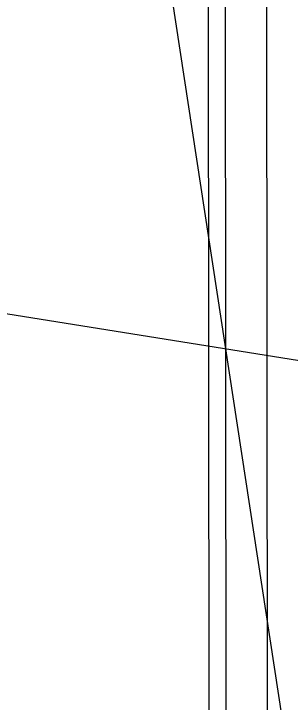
# Model space of a CAD drawing. Extents: x 104.513 to 104.5295, y 28.4567 to 28.4663.
# Drawn here: x 104.51298448 to 104.51298658, y 28.46191172 to 28.46191696 of the extents above; entities that cross this region are included whole.
import ezdxf

# ---------------------------------------------------------------- set-up
doc = ezdxf.new("R2010")
doc.units = 0
doc.header["$MEASUREMENT"] = 0
doc.layers.add('Contour_Line_Minor', color=7, linetype='Continuous')
doc.layers.add('Iso-height_Area', color=7, linetype='Continuous')

msp = doc.modelspace()

# ---------------------------------------------------------------- linework, layer by layer
at = {"layer": 'Contour_Line_Minor', "color": 0}
msp.add_polyline3d([(104.5129823685, 28.4619150129, 428), (104.513226983, 28.4618757195, 428), (104.5133356462, 28.4618352272, 428), (104.5136026856, 28.461636641, 428), (104.5138803411, 28.4615016565, 428), (104.5139193339, 28.4614597013, 428), (104.5139942645, 28.4613334966, 428), (104.5140180495, 28.4613093049, 428), (104.5140838971, 28.4612788694, 428), (104.5141655134, 28.4612795615, 428), (104.5143547306, 28.4613210656, 428), (104.5148877064, 28.4615031504, 428), (104.5150433259, 28.4615896123, 428), (104.5152223586, 28.4617650865, 428), (104.515463064, 28.461914023, 428), (104.5155402612, 28.461982631, 428), (104.5157205913, 28.4622079841, 428), (104.5158181004, 28.462452041, 428), (104.5159198606, 28.4625433812, 428), (104.516211205, 28.4626674641, 428)], dxfattribs=at)
at = {"layer": 'Iso-height_Area', "color": 0}
for points in [[(104.5129823685, 28.4661489827, 418), (104.5129865915, 28.4617106342, 418), (104.5129990923, 28.4616849584, 418), (104.5130248044, 28.4616795124, 418), (104.5131354604, 28.4616909098, 418), (104.5132283929, 28.4616771592, 418), (104.5133548897, 28.4615962278, 418), (104.5133548897, 28.4615962278, 418), (104.513643118, 28.4613463138, 418), (104.513716881, 28.4611697703, 418), (104.5137516876, 28.4611245082, 418), (104.5137962941, 28.4610886002, 418), (104.513892904, 28.4610594569, 418), (104.5139750974, 28.4610570859, 418), (104.5141101308, 28.4610828376, 418), (104.5149688881, 28.4613509777, 418), (104.5151443775, 28.4614596292, 418), (104.5153911832, 28.4617049187, 418), (104.5156464498, 28.4618660026, 418), (104.5159854537, 28.4622716345, 418), (104.5160716282, 28.4623504133, 418), (104.5162105358, 28.462438276, 418)], [(104.5129823685, 28.4661489827, 420), (104.5129860667, 28.461780276, 420), (104.5129980427, 28.4617369678, 420), (104.5130269077, 28.461722347, 420), (104.5131504972, 28.4617278146, 420), (104.5132614506, 28.4617020576, 420), (104.5134114865, 28.4615962278, 420), (104.5134114865, 28.4615962278, 420), (104.5137024357, 28.4613561356, 420), (104.5137890594, 28.4611608164, 420), (104.5138381066, 28.4611212438, 420), (104.513913515, 28.4610939222, 420), (104.5140870926, 28.4611070512, 420), (104.5148521639, 28.4613441078, 420), (104.5149708983, 28.4613915584, 420), (104.5151238503, 28.4614860367, 420), (104.5153722906, 28.4617332942, 420), (104.5155480494, 28.4618376661, 420), (104.5156234182, 28.4618965984, 420), (104.5159623632, 28.4623006342, 420), (104.516047521, 28.4623810858, 420), (104.5161665453, 28.4624563402, 420)], [(104.5129823685, 28.4661489827, 424), (104.5129861282, 28.4618638133, 424), (104.5129981657, 28.4618212093, 424), (104.5130265593, 28.4618053626, 424), (104.5131876746, 28.4618012185, 424), (104.5133133447, 28.4617615458, 424), (104.5135266012, 28.4615962278, 424), (104.5135266012, 28.4615962278, 424), (104.5137996809, 28.4614197185, 424), (104.5138325164, 28.4613744967, 424), (104.5138967736, 28.4612260356, 424), (104.5139406549, 28.4611879273, 424), (104.5139935076, 28.4611736485, 424), (104.5141051917, 28.4611809553, 424), (104.514264499, 28.4612228119, 424), (104.5149219454, 28.4614441145, 424), (104.5150787145, 28.4615343999, 424), (104.5152920402, 28.4617532646, 424), (104.5154697764, 28.4618597413, 424), (104.5155772937, 28.4619421757, 424), (104.5157685685, 28.4621658696, 424), (104.5159447328, 28.4624115723, 424), (104.5160816124, 28.462505964, 424), (104.5164280368, 28.4626592366, 424)], [(104.5129823685, 28.4661489827, 426), (104.5129826851, 28.461936651, 426), (104.5129912795, 28.4618804251, 426), (104.5130090113, 28.461856731, 426), (104.5131820046, 28.4618432535, 426), (104.5133122051, 28.4618031764, 426), (104.5133899759, 28.4617563239, 426), (104.5135930881, 28.4615962278, 426), (104.5135930881, 28.4615962278, 426), (104.5138394327, 28.4614587173, 426), (104.5138785945, 28.4614129122, 426), (104.5139638954, 28.4612537109, 426), (104.5140577221, 28.4612243771, 426), (104.5141917392, 28.4612401517, 426), (104.5143366279, 28.4612781664, 426), (104.5149304065, 28.4614856759, 426), (104.5150847564, 28.4615824757, 426), (104.5152612393, 28.4617572493, 426), (104.5154634065, 28.4618865554, 426), (104.5155551284, 28.4619601622, 426), (104.5157775078, 28.4622303909, 426), (104.5158751011, 28.4624185775, 426), (104.5159920806, 28.4625139376, 426), (104.5163756625, 28.4626918582, 426)]]:
    msp.add_polyline3d(points, dxfattribs=at)

doc.saveas('drawing.dxf')
